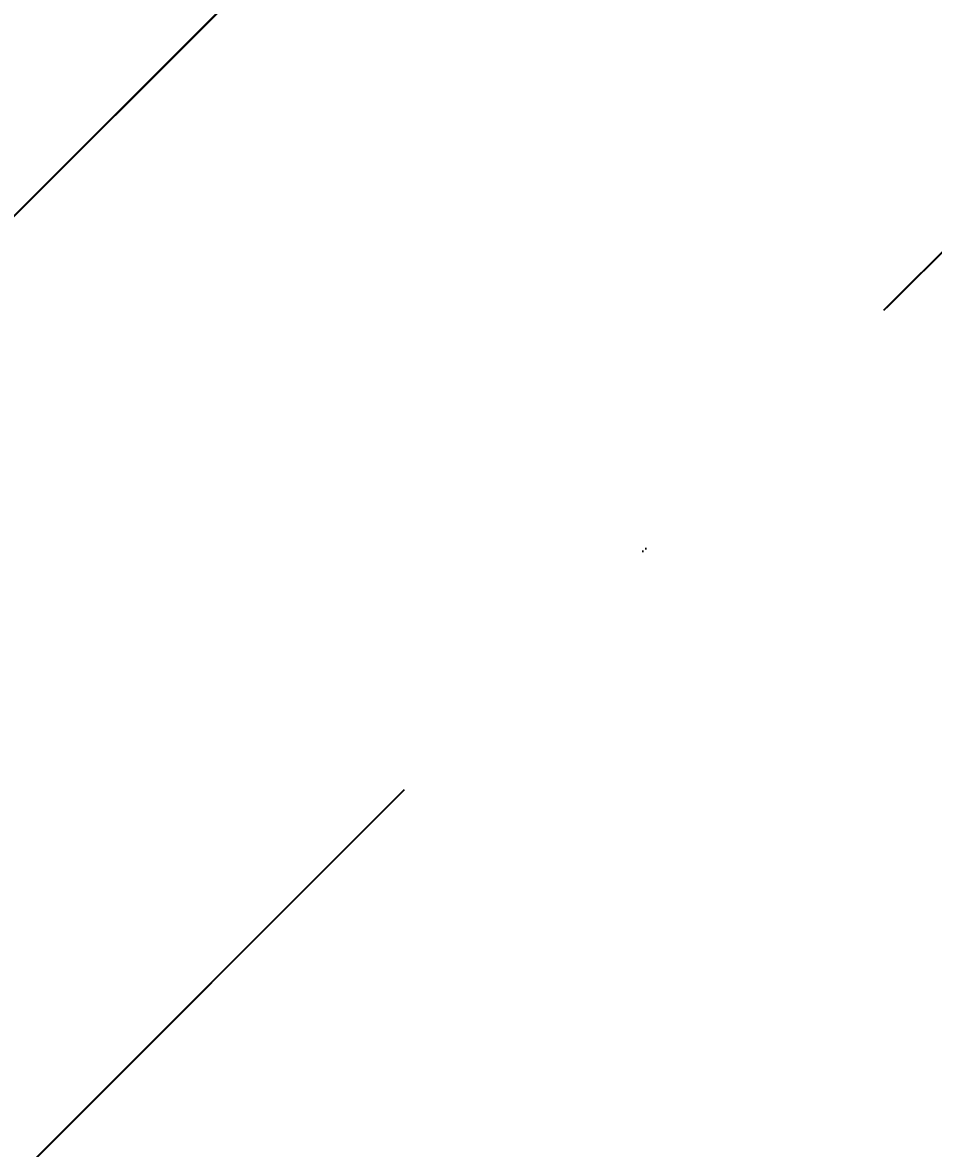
# Model space of a CAD drawing. Header units: inches. Extents: x 4821 to 127877, y 58012 to 433683.
# Drawn here: x 85695 to 86755, y 163028 to 164339 of the extents above; entities that cross this region are included whole.
import ezdxf

# ---------------------------------------------------------------- set-up
doc = ezdxf.new("R2010")
doc.units = ezdxf.units.IN
doc.header["$MEASUREMENT"] = 0
doc.layers.add('A-ANNO-DIMS', color=90, linetype='Continuous')
doc.layers.add('A-WALL', color=53, linetype='Continuous')
doc.styles.add('T25-100', font='calibri.ttf', dxfattribs={"width": 0.8, "height": 250})
doc.dimstyles.new('D100', dxfattribs={"dimtxt": 250, "dimasz": 100, "dimexe": 0.18, "dimexo": 0.0625, "dimgap": 90, "dimtad": 1, "dimdec": 0, "dimrnd": 5, "dimzin": 9, "dimdsep": 46, "dimtxsty": 'T25-100', "dimblk": 'ARCHTICK', "dimcen": 90, "dimse1": 1, "dimse2": 1, "dimclrd": 256, "dimclre": 90, "dimclrt": 7, "dimazin": 0, "dimtfac": 200, "dimtdec": 0, "dimtofl": 0, "dimtmove": 2, "dimatfit": 3, "dimldrblk": 'DOT', "dimfxl": 1, "dimtolj": 1, "dimarcsym": 0})

# ---------------------------------------------------------------- blocks, each defined once
blk = doc.blocks.new('_ArchTick')
at = {"color": 0, "linetype": 'ByBlock', "const_width": 0.15}
blk.add_lwpolyline([(-0.5, -0.5), (0.5, 0.5)], dxfattribs=at)
blk = doc.blocks.new('*D165')
at = {"layer": 'A-ANNO-DIMS', "lineweight": -2, "transparency": 16777216}
blk.add_line((87395.4, 164430.1), (79668, 164430.1), dxfattribs=at)
at = {"layer": 'Defpoints', "color": 0, "transparency": 16777216}
for p in [(79668, 164430.1), (79668, 164168.5, 0), (87395.4, 164168.5, 1209.3)]:
    blk.add_point(p, dxfattribs=at)
at = {"layer": 'A-ANNO-DIMS', "lineweight": -2, "transparency": 16777216, "xscale": 100, "yscale": 100, "zscale": 100, "rotation": 180}
blk.add_blockref('_ArchTick', (79668, 164430.1), dxfattribs=at)
at = {"layer": 'A-ANNO-DIMS', "lineweight": -2, "transparency": 16777216, "xscale": 100, "yscale": 100, "zscale": 100}
blk.add_blockref('_ArchTick', (87395.4, 164430.1), dxfattribs=at)
at = {"layer": 'A-ANNO-DIMS', "color": 7, "transparency": 16777216, "insert": (83531.7, 164648.2), "char_height": 250, "attachment_point": 5, "style": 'T25-100'}
blk.add_mtext('\\A1;7725', dxfattribs=at)
blk = doc.blocks.new('_Dot')
at = {"lineweight": -2}
blk.add_line((-0.5, 0), (-1, 0), dxfattribs=at)
at = {"const_width": 0.5}
blk.add_lwpolyline([(-0.25, 0, 1), (0.25, 0, 1)], format="xyb", close=True, dxfattribs=at)
blk = doc.blocks.new('*D361')
at = {"layer": 'A-ANNO-DIMS', "lineweight": -2, "transparency": 16777216}
blk.add_line((87392, 164427.1), (79664.6, 164427.1), dxfattribs=at)
at = {"layer": 'Defpoints', "color": 0, "transparency": 16777216}
for p in [(79664.6, 164427.1), (79664.6, 164165.6, 0), (87392, 164165.6, 1209.3)]:
    blk.add_point(p, dxfattribs=at)
at = {"layer": 'A-ANNO-DIMS', "lineweight": -2, "transparency": 16777216, "xscale": 100, "yscale": 100, "zscale": 100, "rotation": 180}
blk.add_blockref('_ArchTick', (79664.6, 164427.1), dxfattribs=at)
at = {"layer": 'A-ANNO-DIMS', "lineweight": -2, "transparency": 16777216, "xscale": 100, "yscale": 100, "zscale": 100}
blk.add_blockref('_ArchTick', (87392, 164427.1), dxfattribs=at)
at = {"layer": 'A-ANNO-DIMS', "color": 7, "transparency": 16777216, "insert": (83528.3, 164645.2), "char_height": 250, "attachment_point": 5, "style": 'T25-100'}
blk.add_mtext('\\A1;7725', dxfattribs=at)

msp = doc.modelspace()

# ---------------------------------------------------------------- hatches: boundary and pattern name
at = {"layer": 'A-WALL'}
h = msp.add_hatch(dxfattribs=at)
h.set_pattern_fill('ANSI36', color=5, scale=250)
h.set_pattern_definition([(45, (-1012683.5, -137256.6), (420.9495, 1543.4815), [1984.375, -396.875, 0, -396.875])])
h.paths.add_polyline_path([(87762.6, 165952.5), (79540.3, 165952.5), (79540.3, 152082.5), (85093.6, 152082.5), (85093.6, 155807.6), (87762.6, 155807.6)])
h = msp.add_hatch(dxfattribs=at)
h.set_pattern_fill('ANSI36', color=5, scale=250)
h.set_pattern_definition([(45, (-1012680.1, -137253.6), (420.9495, 1543.4815), [1984.375, -396.875, 0, -396.875])])
h.paths.add_polyline_path([(87766, 165955.5), (79543.7, 165955.5), (79543.7, 152085.5), (85097, 152085.5), (85097, 155810.6), (87766, 155810.6)])

# ---------------------------------------------------------------- dimensions: what is measured, and where the dimension line sits
at = {"layer": 'A-ANNO-DIMS'}
for base, p1, p2, picture, middle in [((79664.6, 164427.1), (87392, 164165.6, 1209.3), (79664.6, 164165.6, 0), '*D361', (83528.3, 164645.2)), ((79668, 164430.1), (87395.4, 164168.5, 1209.3), (79668, 164168.5, 0), '*D165', (83531.7, 164648.2))]:
    dim = msp.add_linear_dim(base=base, p1=p1, p2=p2, dimstyle='D100', dxfattribs=at)
    dim.commit()
    dim.dimension.update_dxf_attribs({"geometry": picture, "text_midpoint": middle})

doc.saveas('drawing.dxf')
